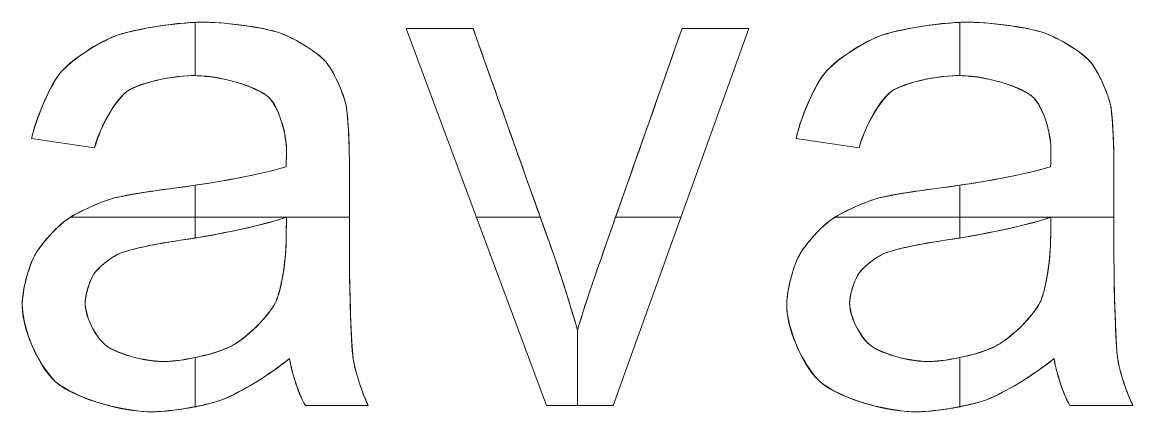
# Model space of a CAD drawing. Header units: millimetres. Extents: x -142 to 80, y -99 to 99.
# Drawn here: x -129.33 to -121.84, y 87.32 to 89.95 of the extents above; entities that cross this region are included whole.
import ezdxf

# ---------------------------------------------------------------- set-up
doc = ezdxf.new("R2010")
doc.units = ezdxf.units.MM
doc.header["$MEASUREMENT"] = 0
doc.layers.add('Default', color=7, linetype='Continuous')

msp = doc.modelspace()

# ---------------------------------------------------------------- linework, layer by layer
at = {"layer": 'Default', "color": 1, "lineweight": 9}
for points, knots in [([(-129.2631, 89.1656), (-129.2247, 89.3463), (-129.1172, 89.5479), (-129.0731, 89.6035), (-129.0731, 89.6035), (-128.9848, 89.7148), (-128.7738, 89.8304), (-128.6903, 89.8603), (-128.6903, 89.8603), (-128.5234, 89.9203), (-128.2202, 89.9503), (-128.1103, 89.9503), (-128.1103, 89.9503), (-127.892, 89.9503), (-127.6466, 89.8991), (-127.5784, 89.8734), (-127.5784, 89.8734), (-127.4421, 89.8222), (-127.3098, 89.7189), (-127.2777, 89.6801), (-127.2777, 89.6801), (-127.2135, 89.6024), (-127.1556, 89.445), (-127.1427, 89.3857)], [0, 0, 0, 0, 0.142857, 0.142857, 0.142857, 0.142857, 0.285714, 0.285714, 0.285714, 0.285714, 0.428571, 0.428571, 0.428571, 0.428571, 0.571429, 0.571429, 0.571429, 0.571429, 0.714286, 0.714286, 0.714286, 0.714286, 1, 1, 1, 1]), ([(-129.2631, 89.1656), (-129.2247, 89.3463), (-129.1172, 89.5479), (-129.0731, 89.6035), (-129.0731, 89.6035), (-128.9848, 89.7148), (-128.7738, 89.8304), (-128.6903, 89.8603), (-128.6903, 89.8603), (-128.5234, 89.9203), (-128.2202, 89.9503), (-128.1103, 89.9503), (-128.1103, 89.9503), (-127.892, 89.9503), (-127.6466, 89.8991), (-127.5784, 89.8734), (-127.5784, 89.8734), (-127.4421, 89.8222), (-127.3098, 89.7189), (-127.2777, 89.6801), (-127.2777, 89.6801), (-127.2135, 89.6024), (-127.1556, 89.445), (-127.1427, 89.3857)], [0, 0, 0, 0, 0.142857, 0.142857, 0.142857, 0.142857, 0.285714, 0.285714, 0.285714, 0.285714, 0.428571, 0.428571, 0.428571, 0.428571, 0.571429, 0.571429, 0.571429, 0.571429, 0.714286, 0.714286, 0.714286, 0.714286, 1, 1, 1, 1]), ([(-127.1427, 89.3857), (-127.1685, 89.5043), (-127.2456, 89.6413), (-127.2777, 89.6801), (-127.2777, 89.6801), (-127.3419, 89.7577), (-127.5103, 89.8478), (-127.5784, 89.8734), (-127.5784, 89.8734), (-127.7147, 89.9247), (-128.0011, 89.9503), (-128.1103, 89.9503), (-128.1103, 89.9503), (-128.3301, 89.9503), (-128.6069, 89.8903), (-128.6903, 89.8603), (-128.6903, 89.8603), (-128.8572, 89.8004), (-129.029, 89.6591), (-129.0731, 89.6035), (-129.0731, 89.6035), (-129.1613, 89.4923), (-129.2439, 89.256), (-129.2631, 89.1656)], [0, 0, 0, 0, 0.142857, 0.142857, 0.142857, 0.142857, 0.285714, 0.285714, 0.285714, 0.285714, 0.428571, 0.428571, 0.428571, 0.428571, 0.571429, 0.571429, 0.571429, 0.571429, 0.714286, 0.714286, 0.714286, 0.714286, 1, 1, 1, 1]), ([(-124.1096, 89.1656), (-124.0711, 89.3463), (-123.9637, 89.5479), (-123.9195, 89.6035), (-123.9195, 89.6035), (-123.8313, 89.7148), (-123.6202, 89.8304), (-123.5368, 89.8603), (-123.5368, 89.8603), (-123.3699, 89.9203), (-123.0666, 89.9503), (-122.9567, 89.9503), (-122.9567, 89.9503), (-122.7385, 89.9503), (-122.493, 89.8991), (-122.4249, 89.8734), (-122.4249, 89.8734), (-122.2886, 89.8222), (-122.1562, 89.7189), (-122.1241, 89.6801), (-122.1241, 89.6801), (-122.06, 89.6024), (-122.002, 89.445), (-121.9891, 89.3857)], [0, 0, 0, 0, 0.142857, 0.142857, 0.142857, 0.142857, 0.285714, 0.285714, 0.285714, 0.285714, 0.428571, 0.428571, 0.428571, 0.428571, 0.571429, 0.571429, 0.571429, 0.571429, 0.714286, 0.714286, 0.714286, 0.714286, 1, 1, 1, 1]), ([(-124.1096, 89.1656), (-124.0711, 89.3463), (-123.9637, 89.5479), (-123.9195, 89.6035), (-123.9195, 89.6035), (-123.8313, 89.7148), (-123.6202, 89.8304), (-123.5368, 89.8603), (-123.5368, 89.8603), (-123.3699, 89.9203), (-123.0666, 89.9503), (-122.9567, 89.9503), (-122.9567, 89.9503), (-122.7385, 89.9503), (-122.493, 89.8991), (-122.4249, 89.8734), (-122.4249, 89.8734), (-122.2886, 89.8222), (-122.1562, 89.7189), (-122.1241, 89.6801), (-122.1241, 89.6801), (-122.06, 89.6024), (-122.002, 89.445), (-121.9891, 89.3857)], [0, 0, 0, 0, 0.142857, 0.142857, 0.142857, 0.142857, 0.285714, 0.285714, 0.285714, 0.285714, 0.428571, 0.428571, 0.428571, 0.428571, 0.571429, 0.571429, 0.571429, 0.571429, 0.714286, 0.714286, 0.714286, 0.714286, 1, 1, 1, 1]), ([(-121.9891, 89.3857), (-122.015, 89.5043), (-122.0921, 89.6413), (-122.1241, 89.6801), (-122.1241, 89.6801), (-122.1883, 89.7577), (-122.3567, 89.8478), (-122.4249, 89.8734), (-122.4249, 89.8734), (-122.5612, 89.9247), (-122.8476, 89.9503), (-122.9567, 89.9503), (-122.9567, 89.9503), (-123.1765, 89.9503), (-123.4533, 89.8903), (-123.5368, 89.8603), (-123.5368, 89.8603), (-123.7037, 89.8004), (-123.8754, 89.6591), (-123.9195, 89.6035), (-123.9195, 89.6035), (-124.0078, 89.4923), (-124.0904, 89.256), (-124.1096, 89.1656)], [0, 0, 0, 0, 0.142857, 0.142857, 0.142857, 0.142857, 0.285714, 0.285714, 0.285714, 0.285714, 0.428571, 0.428571, 0.428571, 0.428571, 0.571429, 0.571429, 0.571429, 0.571429, 0.714286, 0.714286, 0.714286, 0.714286, 1, 1, 1, 1]), ([(-126.2877, 89.9079), (-126.1069, 89.3999), (-125.8357, 88.6379), (-125.7452, 88.3839), (-125.7452, 88.3839), (-125.6865, 88.2193), (-125.6081, 87.9596), (-125.5835, 87.8709)], [0, 0, 0, 0, 0.333333, 0.333333, 0.333333, 0.333333, 1, 1, 1, 1]), ([(-126.2877, 89.9079), (-126.1069, 89.3999), (-125.8357, 88.6379), (-125.7452, 88.3839), (-125.7452, 88.3839), (-125.6865, 88.2193), (-125.6081, 87.9596), (-125.5835, 87.8709)], [0, 0, 0, 0, 0.333333, 0.333333, 0.333333, 0.333333, 1, 1, 1, 1]), ([(-125.5835, 87.8709), (-125.6326, 88.0483), (-125.7159, 88.3016), (-125.7452, 88.3839), (-125.7452, 88.3839), (-125.9261, 88.8919), (-126.1973, 89.6539), (-126.2877, 89.9079)], [0, 0, 0, 0, 0.333333, 0.333333, 0.333333, 0.333333, 1, 1, 1, 1]), ([(-125.5835, 87.8709), (-125.5455, 88.005), (-125.4587, 88.2607), (-125.4248, 88.3551), (-125.4248, 88.3551), (-125.2428, 88.8727), (-124.9697, 89.6491), (-124.8787, 89.9079)], [0, 0, 0, 0, 0.333333, 0.333333, 0.333333, 0.333333, 1, 1, 1, 1]), ([(-125.5835, 87.8709), (-125.5455, 88.005), (-125.4587, 88.2607), (-125.4248, 88.3551), (-125.4248, 88.3551), (-125.2428, 88.8727), (-124.9697, 89.6491), (-124.8787, 89.9079)], [0, 0, 0, 0, 0.333333, 0.333333, 0.333333, 0.333333, 1, 1, 1, 1]), ([(-124.8787, 89.9079), (-125.0607, 89.3903), (-125.3338, 88.6139), (-125.4248, 88.3551), (-125.4248, 88.3551), (-125.4926, 88.1664), (-125.5645, 87.938), (-125.5835, 87.8709)], [0, 0, 0, 0, 0.333333, 0.333333, 0.333333, 0.333333, 1, 1, 1, 1]), ([(-127.5476, 88.9747), (-127.546, 89.0324), (-127.5453, 89.0769), (-127.5453, 89.0848), (-127.5453, 89.0848), (-127.5453, 89.2562), (-127.6279, 89.4122), (-127.6692, 89.4473), (-127.6692, 89.4473), (-127.7808, 89.5423), (-128.0566, 89.5898), (-128.1666, 89.5898), (-128.1666, 89.5898), (-128.3721, 89.5898), (-128.5728, 89.5181), (-128.6217, 89.4822), (-128.6217, 89.4822), (-128.7197, 89.4106), (-128.8155, 89.1929), (-128.839, 89.102)], [0, 0, 0, 0, 0.166667, 0.166667, 0.166667, 0.166667, 0.333333, 0.333333, 0.333333, 0.333333, 0.5, 0.5, 0.5, 0.5, 0.666667, 0.666667, 0.666667, 0.666667, 1, 1, 1, 1]), ([(-127.5476, 88.9747), (-127.546, 89.0324), (-127.5453, 89.0769), (-127.5453, 89.0848), (-127.5453, 89.0848), (-127.5453, 89.2562), (-127.6279, 89.4122), (-127.6692, 89.4473), (-127.6692, 89.4473), (-127.7808, 89.5423), (-128.0566, 89.5898), (-128.1666, 89.5898), (-128.1666, 89.5898), (-128.3721, 89.5898), (-128.5728, 89.5181), (-128.6217, 89.4822), (-128.6217, 89.4822), (-128.7197, 89.4106), (-128.8155, 89.1929), (-128.839, 89.102)], [0, 0, 0, 0, 0.166667, 0.166667, 0.166667, 0.166667, 0.333333, 0.333333, 0.333333, 0.333333, 0.5, 0.5, 0.5, 0.5, 0.666667, 0.666667, 0.666667, 0.666667, 1, 1, 1, 1]), ([(-128.839, 89.102), (-128.7921, 89.2838), (-128.6707, 89.4464), (-128.6217, 89.4822), (-128.6217, 89.4822), (-128.5238, 89.5539), (-128.2693, 89.5898), (-128.1666, 89.5898), (-128.1666, 89.5898), (-127.9466, 89.5898), (-127.725, 89.4948), (-127.6692, 89.4473), (-127.6692, 89.4473), (-127.5866, 89.377), (-127.5453, 89.1705), (-127.5453, 89.0848), (-127.5453, 89.0848), (-127.5453, 89.0691), (-127.5468, 89.0036), (-127.5476, 88.9747)], [0, 0, 0, 0, 0.166667, 0.166667, 0.166667, 0.166667, 0.333333, 0.333333, 0.333333, 0.333333, 0.5, 0.5, 0.5, 0.5, 0.666667, 0.666667, 0.666667, 0.666667, 1, 1, 1, 1]), ([(-122.3941, 88.9747), (-122.3925, 89.0324), (-122.3917, 89.0769), (-122.3917, 89.0848), (-122.3917, 89.0848), (-122.3917, 89.2562), (-122.4744, 89.4122), (-122.5157, 89.4473), (-122.5157, 89.4473), (-122.6272, 89.5423), (-122.903, 89.5898), (-123.0131, 89.5898), (-123.0131, 89.5898), (-123.2185, 89.5898), (-123.4192, 89.5181), (-123.4682, 89.4822), (-123.4682, 89.4822), (-123.5662, 89.4106), (-123.662, 89.1929), (-123.6854, 89.102)], [0, 0, 0, 0, 0.166667, 0.166667, 0.166667, 0.166667, 0.333333, 0.333333, 0.333333, 0.333333, 0.5, 0.5, 0.5, 0.5, 0.666667, 0.666667, 0.666667, 0.666667, 1, 1, 1, 1]), ([(-122.3941, 88.9747), (-122.3925, 89.0324), (-122.3917, 89.0769), (-122.3917, 89.0848), (-122.3917, 89.0848), (-122.3917, 89.2562), (-122.4744, 89.4122), (-122.5157, 89.4473), (-122.5157, 89.4473), (-122.6272, 89.5423), (-122.903, 89.5898), (-123.0131, 89.5898), (-123.0131, 89.5898), (-123.2185, 89.5898), (-123.4192, 89.5181), (-123.4682, 89.4822), (-123.4682, 89.4822), (-123.5662, 89.4106), (-123.662, 89.1929), (-123.6854, 89.102)], [0, 0, 0, 0, 0.166667, 0.166667, 0.166667, 0.166667, 0.333333, 0.333333, 0.333333, 0.333333, 0.5, 0.5, 0.5, 0.5, 0.666667, 0.666667, 0.666667, 0.666667, 1, 1, 1, 1]), ([(-123.6854, 89.102), (-123.6386, 89.2838), (-123.5172, 89.4464), (-123.4682, 89.4822), (-123.4682, 89.4822), (-123.3702, 89.5539), (-123.1158, 89.5898), (-123.0131, 89.5898), (-123.0131, 89.5898), (-122.793, 89.5898), (-122.5714, 89.4948), (-122.5157, 89.4473), (-122.5157, 89.4473), (-122.433, 89.377), (-122.3917, 89.1705), (-122.3917, 89.0848), (-122.3917, 89.0848), (-122.3917, 89.0691), (-122.3933, 89.0036), (-122.3941, 88.9747)], [0, 0, 0, 0, 0.166667, 0.166667, 0.166667, 0.166667, 0.333333, 0.333333, 0.333333, 0.333333, 0.5, 0.5, 0.5, 0.5, 0.666667, 0.666667, 0.666667, 0.666667, 1, 1, 1, 1]), ([(-127.1427, 89.3857), (-127.1283, 89.3121), (-127.1211, 89.0873), (-127.1211, 88.9933), (-127.1211, 88.9933), (-127.1211, 88.8053), (-127.1211, 88.5233), (-127.1211, 88.4293), (-127.1211, 88.4293), (-127.1211, 88.0361), (-127.104, 87.7305), (-127.0954, 87.6761), (-127.0954, 87.6761), (-127.0783, 87.5672), (-127.0192, 87.4129), (-126.9939, 87.3629)], [0, 0, 0, 0, 0.2, 0.2, 0.2, 0.2, 0.4, 0.4, 0.4, 0.4, 0.6, 0.6, 0.6, 0.6, 1, 1, 1, 1]), ([(-127.1427, 89.3857), (-127.1283, 89.3121), (-127.1211, 89.0873), (-127.1211, 88.9933), (-127.1211, 88.9933), (-127.1211, 88.8053), (-127.1211, 88.5233), (-127.1211, 88.4293), (-127.1211, 88.4293), (-127.1211, 88.0361), (-127.104, 87.7305), (-127.0954, 87.6761), (-127.0954, 87.6761), (-127.0783, 87.5672), (-127.0192, 87.4129), (-126.9939, 87.3629)], [0, 0, 0, 0, 0.2, 0.2, 0.2, 0.2, 0.4, 0.4, 0.4, 0.4, 0.6, 0.6, 0.6, 0.6, 1, 1, 1, 1]), ([(-126.9939, 87.3629), (-127.0445, 87.4628), (-127.0869, 87.6216), (-127.0954, 87.6761), (-127.0954, 87.6761), (-127.1126, 87.785), (-127.1211, 88.2327), (-127.1211, 88.4293), (-127.1211, 88.4293), (-127.1211, 88.6173), (-127.1211, 88.8993), (-127.1211, 88.9933), (-127.1211, 88.9933), (-127.1211, 89.1813), (-127.1355, 89.3489), (-127.1427, 89.3857)], [0, 0, 0, 0, 0.2, 0.2, 0.2, 0.2, 0.4, 0.4, 0.4, 0.4, 0.6, 0.6, 0.6, 0.6, 1, 1, 1, 1]), ([(-121.9891, 89.3857), (-121.9748, 89.3121), (-121.9676, 89.0873), (-121.9676, 88.9933), (-121.9676, 88.9933), (-121.9676, 88.8053), (-121.9676, 88.5233), (-121.9676, 88.4293), (-121.9676, 88.4293), (-121.9676, 88.0361), (-121.9504, 87.7305), (-121.9419, 87.6761), (-121.9419, 87.6761), (-121.9248, 87.5672), (-121.8656, 87.4129), (-121.8403, 87.3629)], [0, 0, 0, 0, 0.2, 0.2, 0.2, 0.2, 0.4, 0.4, 0.4, 0.4, 0.6, 0.6, 0.6, 0.6, 1, 1, 1, 1]), ([(-121.9891, 89.3857), (-121.9748, 89.3121), (-121.9676, 89.0873), (-121.9676, 88.9933), (-121.9676, 88.9933), (-121.9676, 88.8053), (-121.9676, 88.5233), (-121.9676, 88.4293), (-121.9676, 88.4293), (-121.9676, 88.0361), (-121.9504, 87.7305), (-121.9419, 87.6761), (-121.9419, 87.6761), (-121.9248, 87.5672), (-121.8656, 87.4129), (-121.8403, 87.3629)], [0, 0, 0, 0, 0.2, 0.2, 0.2, 0.2, 0.4, 0.4, 0.4, 0.4, 0.6, 0.6, 0.6, 0.6, 1, 1, 1, 1]), ([(-121.8403, 87.3629), (-121.8909, 87.4628), (-121.9333, 87.6216), (-121.9419, 87.6761), (-121.9419, 87.6761), (-121.959, 87.785), (-121.9676, 88.2327), (-121.9676, 88.4293), (-121.9676, 88.4293), (-121.9676, 88.6173), (-121.9676, 88.8993), (-121.9676, 88.9933), (-121.9676, 88.9933), (-121.9676, 89.1813), (-121.9819, 89.3489), (-121.9891, 89.3857)], [0, 0, 0, 0, 0.2, 0.2, 0.2, 0.2, 0.4, 0.4, 0.4, 0.4, 0.6, 0.6, 0.6, 0.6, 1, 1, 1, 1]), ([(-127.5241, 87.6811), (-127.6803, 87.5492), (-127.9063, 87.429), (-127.9802, 87.4019), (-127.9802, 87.4019), (-128.1281, 87.3476), (-128.3715, 87.3205), (-128.4562, 87.3205), (-128.4562, 87.3205), (-128.7359, 87.3205), (-129.0261, 87.4556), (-129.1012, 87.5232), (-129.1012, 87.5232), (-129.2516, 87.6582), (-129.3267, 87.9359), (-129.3267, 88.0409), (-129.3267, 88.0409), (-129.3267, 88.1642), (-129.2698, 88.3278), (-129.2413, 88.3788), (-129.2413, 88.3788), (-129.1843, 88.4807), (-129.0635, 88.5932), (-129.0174, 88.624), (-129.0174, 88.624), (-128.9252, 88.6855), (-128.7635, 88.7479), (-128.7058, 88.7637), (-128.7058, 88.7637), (-128.6207, 88.786), (-128.4063, 88.8177), (-128.3204, 88.8279), (-128.3204, 88.8279), (-127.9704, 88.869), (-127.6302, 88.9464), (-127.5476, 88.9747)], [0, 0, 0, 0, 0.1, 0.1, 0.1, 0.1, 0.2, 0.2, 0.2, 0.2, 0.3, 0.3, 0.3, 0.3, 0.4, 0.4, 0.4, 0.4, 0.5, 0.5, 0.5, 0.5, 0.6, 0.6, 0.6, 0.6, 0.7, 0.7, 0.7, 0.7, 0.8, 0.8, 0.8, 0.8, 1, 1, 1, 1]), ([(-127.5241, 87.6811), (-127.6803, 87.5492), (-127.9063, 87.429), (-127.9802, 87.4019), (-127.9802, 87.4019), (-128.1281, 87.3476), (-128.3715, 87.3205), (-128.4562, 87.3205), (-128.4562, 87.3205), (-128.7359, 87.3205), (-129.0261, 87.4556), (-129.1012, 87.5232), (-129.1012, 87.5232), (-129.2516, 87.6582), (-129.3267, 87.9359), (-129.3267, 88.0409), (-129.3267, 88.0409), (-129.3267, 88.1642), (-129.2698, 88.3278), (-129.2413, 88.3788), (-129.2413, 88.3788), (-129.1843, 88.4807), (-129.0635, 88.5932), (-129.0174, 88.624), (-129.0174, 88.624), (-128.9252, 88.6855), (-128.7635, 88.7479), (-128.7058, 88.7637), (-128.7058, 88.7637), (-128.6207, 88.786), (-128.4063, 88.8177), (-128.3204, 88.8279), (-128.3204, 88.8279), (-127.9704, 88.869), (-127.6302, 88.9464), (-127.5476, 88.9747)], [0, 0, 0, 0, 0.1, 0.1, 0.1, 0.1, 0.2, 0.2, 0.2, 0.2, 0.3, 0.3, 0.3, 0.3, 0.4, 0.4, 0.4, 0.4, 0.5, 0.5, 0.5, 0.5, 0.6, 0.6, 0.6, 0.6, 0.7, 0.7, 0.7, 0.7, 0.8, 0.8, 0.8, 0.8, 1, 1, 1, 1]), ([(-127.5476, 88.9747), (-127.7128, 88.918), (-128.1454, 88.8485), (-128.3204, 88.8279), (-128.3204, 88.8279), (-128.4922, 88.8074), (-128.6632, 88.7748), (-128.7058, 88.7637), (-128.7058, 88.7637), (-128.8213, 88.7321), (-128.9713, 88.6547), (-129.0174, 88.624), (-129.0174, 88.624), (-129.1096, 88.5625), (-129.2128, 88.4297), (-129.2413, 88.3788), (-129.2413, 88.3788), (-129.2983, 88.2768), (-129.3267, 88.1026), (-129.3267, 88.0409), (-129.3267, 88.0409), (-129.3267, 87.8308), (-129.1764, 87.5907), (-129.1012, 87.5232), (-129.1012, 87.5232), (-128.9509, 87.3881), (-128.5961, 87.3205), (-128.4562, 87.3205), (-128.4562, 87.3205), (-128.2868, 87.3205), (-128.0542, 87.3748), (-127.9802, 87.4019), (-127.9802, 87.4019), (-127.8323, 87.4561), (-127.6022, 87.6151), (-127.5241, 87.6811)], [0, 0, 0, 0, 0.1, 0.1, 0.1, 0.1, 0.2, 0.2, 0.2, 0.2, 0.3, 0.3, 0.3, 0.3, 0.4, 0.4, 0.4, 0.4, 0.5, 0.5, 0.5, 0.5, 0.6, 0.6, 0.6, 0.6, 0.7, 0.7, 0.7, 0.7, 0.8, 0.8, 0.8, 0.8, 1, 1, 1, 1]), ([(-122.3705, 87.6811), (-122.5267, 87.5492), (-122.7527, 87.429), (-122.8267, 87.4019), (-122.8267, 87.4019), (-122.9746, 87.3476), (-123.218, 87.3205), (-123.3027, 87.3205), (-123.3027, 87.3205), (-123.5824, 87.3205), (-123.8725, 87.4556), (-123.9477, 87.5232), (-123.9477, 87.5232), (-124.098, 87.6582), (-124.1732, 87.9359), (-124.1732, 88.0409), (-124.1732, 88.0409), (-124.1732, 88.1642), (-124.1162, 88.3278), (-124.0877, 88.3788), (-124.0877, 88.3788), (-124.0307, 88.4807), (-123.91, 88.5932), (-123.8639, 88.624), (-123.8639, 88.624), (-123.7716, 88.6855), (-123.61, 88.7479), (-123.5522, 88.7637), (-123.5522, 88.7637), (-123.4672, 88.786), (-123.2528, 88.8177), (-123.1668, 88.8279), (-123.1668, 88.8279), (-122.8169, 88.869), (-122.4767, 88.9464), (-122.3941, 88.9747)], [0, 0, 0, 0, 0.1, 0.1, 0.1, 0.1, 0.2, 0.2, 0.2, 0.2, 0.3, 0.3, 0.3, 0.3, 0.4, 0.4, 0.4, 0.4, 0.5, 0.5, 0.5, 0.5, 0.6, 0.6, 0.6, 0.6, 0.7, 0.7, 0.7, 0.7, 0.8, 0.8, 0.8, 0.8, 1, 1, 1, 1]), ([(-122.3705, 87.6811), (-122.5267, 87.5492), (-122.7527, 87.429), (-122.8267, 87.4019), (-122.8267, 87.4019), (-122.9746, 87.3476), (-123.218, 87.3205), (-123.3027, 87.3205), (-123.3027, 87.3205), (-123.5824, 87.3205), (-123.8725, 87.4556), (-123.9477, 87.5232), (-123.9477, 87.5232), (-124.098, 87.6582), (-124.1732, 87.9359), (-124.1732, 88.0409), (-124.1732, 88.0409), (-124.1732, 88.1642), (-124.1162, 88.3278), (-124.0877, 88.3788), (-124.0877, 88.3788), (-124.0307, 88.4807), (-123.91, 88.5932), (-123.8639, 88.624), (-123.8639, 88.624), (-123.7716, 88.6855), (-123.61, 88.7479), (-123.5522, 88.7637), (-123.5522, 88.7637), (-123.4672, 88.786), (-123.2528, 88.8177), (-123.1668, 88.8279), (-123.1668, 88.8279), (-122.8169, 88.869), (-122.4767, 88.9464), (-122.3941, 88.9747)], [0, 0, 0, 0, 0.1, 0.1, 0.1, 0.1, 0.2, 0.2, 0.2, 0.2, 0.3, 0.3, 0.3, 0.3, 0.4, 0.4, 0.4, 0.4, 0.5, 0.5, 0.5, 0.5, 0.6, 0.6, 0.6, 0.6, 0.7, 0.7, 0.7, 0.7, 0.8, 0.8, 0.8, 0.8, 1, 1, 1, 1]), ([(-122.3941, 88.9747), (-122.5593, 88.918), (-122.9919, 88.8485), (-123.1668, 88.8279), (-123.1668, 88.8279), (-123.3387, 88.8074), (-123.5097, 88.7748), (-123.5522, 88.7637), (-123.5522, 88.7637), (-123.6677, 88.7321), (-123.8177, 88.6547), (-123.8639, 88.624), (-123.8639, 88.624), (-123.9561, 88.5625), (-124.0592, 88.4297), (-124.0877, 88.3788), (-124.0877, 88.3788), (-124.1447, 88.2768), (-124.1732, 88.1026), (-124.1732, 88.0409), (-124.1732, 88.0409), (-124.1732, 87.8308), (-124.0229, 87.5907), (-123.9477, 87.5232), (-123.9477, 87.5232), (-123.7974, 87.3881), (-123.4425, 87.3205), (-123.3027, 87.3205), (-123.3027, 87.3205), (-123.1332, 87.3205), (-122.9006, 87.3748), (-122.8267, 87.4019), (-122.8267, 87.4019), (-122.6788, 87.4561), (-122.4486, 87.6151), (-122.3705, 87.6811)], [0, 0, 0, 0, 0.1, 0.1, 0.1, 0.1, 0.2, 0.2, 0.2, 0.2, 0.3, 0.3, 0.3, 0.3, 0.4, 0.4, 0.4, 0.4, 0.5, 0.5, 0.5, 0.5, 0.6, 0.6, 0.6, 0.6, 0.7, 0.7, 0.7, 0.7, 0.8, 0.8, 0.8, 0.8, 1, 1, 1, 1]), ([(-127.5453, 88.6354), (-127.546, 88.5837), (-127.5472, 88.5062), (-127.5476, 88.4803), (-127.5476, 88.4803), (-127.5476, 88.2941), (-127.5955, 88.1055), (-127.6195, 88.0578), (-127.6195, 88.0578), (-127.6822, 87.9341), (-127.8474, 87.8015), (-127.9143, 87.7661), (-127.9143, 87.7661), (-128.048, 87.6953), (-128.2866, 87.6598), (-128.3724, 87.6598), (-128.3724, 87.6598), (-128.5458, 87.6598), (-128.7225, 87.7349), (-128.7676, 87.7724), (-128.7676, 87.7724), (-128.8576, 87.8474), (-128.9026, 87.9975), (-128.9026, 88.0539), (-128.9026, 88.0539), (-128.9026, 88.1274), (-128.8613, 88.2243), (-128.8406, 88.2543), (-128.8406, 88.2543), (-128.7993, 88.3144), (-128.7025, 88.3758), (-128.6645, 88.3915), (-128.6645, 88.3915), (-128.5884, 88.4229), (-128.3668, 88.4635), (-128.275, 88.476), (-128.275, 88.476), (-127.9507, 88.5198), (-127.6264, 88.6042), (-127.5453, 88.6354)], [0, 0, 0, 0, 0.090909, 0.090909, 0.090909, 0.090909, 0.181818, 0.181818, 0.181818, 0.181818, 0.272727, 0.272727, 0.272727, 0.272727, 0.363636, 0.363636, 0.363636, 0.363636, 0.454545, 0.454545, 0.454545, 0.454545, 0.545455, 0.545455, 0.545455, 0.545455, 0.636364, 0.636364, 0.636364, 0.636364, 0.727273, 0.727273, 0.727273, 0.727273, 0.818182, 0.818182, 0.818182, 0.818182, 1, 1, 1, 1]), ([(-127.5453, 88.6354), (-127.7074, 88.5729), (-128.1128, 88.4979), (-128.275, 88.476), (-128.275, 88.476), (-128.4585, 88.4511), (-128.6264, 88.4072), (-128.6645, 88.3915), (-128.6645, 88.3915), (-128.7406, 88.3602), (-128.82, 88.2844), (-128.8406, 88.2543), (-128.8406, 88.2543), (-128.8819, 88.1942), (-128.9026, 88.0906), (-128.9026, 88.0539), (-128.9026, 88.0539), (-128.9026, 87.9412), (-128.8126, 87.8099), (-128.7676, 87.7724), (-128.7676, 87.7724), (-128.6775, 87.6974), (-128.4591, 87.6598), (-128.3724, 87.6598), (-128.3724, 87.6598), (-128.2007, 87.6598), (-127.9811, 87.7307), (-127.9143, 87.7661), (-127.9143, 87.7661), (-127.7805, 87.8369), (-127.6509, 87.996), (-127.6195, 88.0578), (-127.6195, 88.0578), (-127.5716, 88.1533), (-127.5476, 88.3872), (-127.5476, 88.4803), (-127.5476, 88.4803), (-127.5468, 88.532), (-127.5457, 88.6096), (-127.5453, 88.6354)], [0, 0, 0, 0, 0.090909, 0.090909, 0.090909, 0.090909, 0.181818, 0.181818, 0.181818, 0.181818, 0.272727, 0.272727, 0.272727, 0.272727, 0.363636, 0.363636, 0.363636, 0.363636, 0.454545, 0.454545, 0.454545, 0.454545, 0.545455, 0.545455, 0.545455, 0.545455, 0.636364, 0.636364, 0.636364, 0.636364, 0.727273, 0.727273, 0.727273, 0.727273, 0.818182, 0.818182, 0.818182, 0.818182, 1, 1, 1, 1]), ([(-127.5453, 88.6354), (-127.546, 88.5837), (-127.5472, 88.5062), (-127.5476, 88.4803), (-127.5476, 88.4803), (-127.5476, 88.2941), (-127.5955, 88.1055), (-127.6195, 88.0578), (-127.6195, 88.0578), (-127.6822, 87.9341), (-127.8474, 87.8015), (-127.9143, 87.7661), (-127.9143, 87.7661), (-128.048, 87.6953), (-128.2866, 87.6598), (-128.3724, 87.6598), (-128.3724, 87.6598), (-128.5458, 87.6598), (-128.7225, 87.7349), (-128.7676, 87.7724), (-128.7676, 87.7724), (-128.8576, 87.8474), (-128.9026, 87.9975), (-128.9026, 88.0539), (-128.9026, 88.0539), (-128.9026, 88.1274), (-128.8613, 88.2243), (-128.8406, 88.2543), (-128.8406, 88.2543), (-128.7993, 88.3144), (-128.7025, 88.3758), (-128.6645, 88.3915), (-128.6645, 88.3915), (-128.5884, 88.4229), (-128.3668, 88.4635), (-128.275, 88.476), (-128.275, 88.476), (-127.9507, 88.5198), (-127.6264, 88.6042), (-127.5453, 88.6354)], [0, 0, 0, 0, 0.090909, 0.090909, 0.090909, 0.090909, 0.181818, 0.181818, 0.181818, 0.181818, 0.272727, 0.272727, 0.272727, 0.272727, 0.363636, 0.363636, 0.363636, 0.363636, 0.454545, 0.454545, 0.454545, 0.454545, 0.545455, 0.545455, 0.545455, 0.545455, 0.636364, 0.636364, 0.636364, 0.636364, 0.727273, 0.727273, 0.727273, 0.727273, 0.818182, 0.818182, 0.818182, 0.818182, 1, 1, 1, 1]), ([(-122.3917, 88.6354), (-122.3925, 88.5837), (-122.3937, 88.5062), (-122.3941, 88.4803), (-122.3941, 88.4803), (-122.3941, 88.2941), (-122.442, 88.1055), (-122.466, 88.0578), (-122.466, 88.0578), (-122.5287, 87.9341), (-122.6938, 87.8015), (-122.7607, 87.7661), (-122.7607, 87.7661), (-122.8945, 87.6953), (-123.133, 87.6598), (-123.2188, 87.6598), (-123.2188, 87.6598), (-123.3923, 87.6598), (-123.569, 87.7349), (-123.614, 87.7724), (-123.614, 87.7724), (-123.704, 87.8474), (-123.749, 87.9975), (-123.749, 88.0539), (-123.749, 88.0539), (-123.749, 88.1274), (-123.7077, 88.2243), (-123.6871, 88.2543), (-123.6871, 88.2543), (-123.6458, 88.3144), (-123.549, 88.3758), (-123.5109, 88.3915), (-123.5109, 88.3915), (-123.4348, 88.4229), (-123.2132, 88.4635), (-123.1214, 88.476), (-123.1214, 88.476), (-122.7971, 88.5198), (-122.4728, 88.6042), (-122.3917, 88.6354)], [0, 0, 0, 0, 0.090909, 0.090909, 0.090909, 0.090909, 0.181818, 0.181818, 0.181818, 0.181818, 0.272727, 0.272727, 0.272727, 0.272727, 0.363636, 0.363636, 0.363636, 0.363636, 0.454545, 0.454545, 0.454545, 0.454545, 0.545455, 0.545455, 0.545455, 0.545455, 0.636364, 0.636364, 0.636364, 0.636364, 0.727273, 0.727273, 0.727273, 0.727273, 0.818182, 0.818182, 0.818182, 0.818182, 1, 1, 1, 1]), ([(-122.3917, 88.6354), (-122.5539, 88.5729), (-122.9593, 88.4979), (-123.1214, 88.476), (-123.1214, 88.476), (-123.305, 88.4511), (-123.4729, 88.4072), (-123.5109, 88.3915), (-123.5109, 88.3915), (-123.5871, 88.3602), (-123.6664, 88.2844), (-123.6871, 88.2543), (-123.6871, 88.2543), (-123.7284, 88.1942), (-123.749, 88.0906), (-123.749, 88.0539), (-123.749, 88.0539), (-123.749, 87.9412), (-123.659, 87.8099), (-123.614, 87.7724), (-123.614, 87.7724), (-123.524, 87.6974), (-123.3056, 87.6598), (-123.2188, 87.6598), (-123.2188, 87.6598), (-123.0472, 87.6598), (-122.8276, 87.7307), (-122.7607, 87.7661), (-122.7607, 87.7661), (-122.627, 87.8369), (-122.4973, 87.996), (-122.466, 88.0578), (-122.466, 88.0578), (-122.418, 88.1533), (-122.3941, 88.3872), (-122.3941, 88.4803), (-122.3941, 88.4803), (-122.3933, 88.532), (-122.3921, 88.6096), (-122.3917, 88.6354)], [0, 0, 0, 0, 0.090909, 0.090909, 0.090909, 0.090909, 0.181818, 0.181818, 0.181818, 0.181818, 0.272727, 0.272727, 0.272727, 0.272727, 0.363636, 0.363636, 0.363636, 0.363636, 0.454545, 0.454545, 0.454545, 0.454545, 0.545455, 0.545455, 0.545455, 0.545455, 0.636364, 0.636364, 0.636364, 0.636364, 0.727273, 0.727273, 0.727273, 0.727273, 0.818182, 0.818182, 0.818182, 0.818182, 1, 1, 1, 1]), ([(-122.3917, 88.6354), (-122.3925, 88.5837), (-122.3937, 88.5062), (-122.3941, 88.4803), (-122.3941, 88.4803), (-122.3941, 88.2941), (-122.442, 88.1055), (-122.466, 88.0578), (-122.466, 88.0578), (-122.5287, 87.9341), (-122.6938, 87.8015), (-122.7607, 87.7661), (-122.7607, 87.7661), (-122.8945, 87.6953), (-123.133, 87.6598), (-123.2188, 87.6598), (-123.2188, 87.6598), (-123.3923, 87.6598), (-123.569, 87.7349), (-123.614, 87.7724), (-123.614, 87.7724), (-123.704, 87.8474), (-123.749, 87.9975), (-123.749, 88.0539), (-123.749, 88.0539), (-123.749, 88.1274), (-123.7077, 88.2243), (-123.6871, 88.2543), (-123.6871, 88.2543), (-123.6458, 88.3144), (-123.549, 88.3758), (-123.5109, 88.3915), (-123.5109, 88.3915), (-123.4348, 88.4229), (-123.2132, 88.4635), (-123.1214, 88.476), (-123.1214, 88.476), (-122.7971, 88.5198), (-122.4728, 88.6042), (-122.3917, 88.6354)], [0, 0, 0, 0, 0.090909, 0.090909, 0.090909, 0.090909, 0.181818, 0.181818, 0.181818, 0.181818, 0.272727, 0.272727, 0.272727, 0.272727, 0.363636, 0.363636, 0.363636, 0.363636, 0.454545, 0.454545, 0.454545, 0.454545, 0.545455, 0.545455, 0.545455, 0.545455, 0.636364, 0.636364, 0.636364, 0.636364, 0.727273, 0.727273, 0.727273, 0.727273, 0.818182, 0.818182, 0.818182, 0.818182, 1, 1, 1, 1])]:
    msp.add_open_spline(points, degree=3, knots=knots, dxfattribs=at)
for points in [[(-128.1603, 89.9498), (-128.1603, 89.9498), (-128.1603, 89.5898), (-128.1603, 89.5898)], [(-128.1603, 89.9498), (-128.1603, 89.9498), (-128.1603, 89.5898), (-128.1603, 89.5898)], [(-123.0068, 89.9498), (-123.0068, 89.9498), (-123.0068, 89.5898), (-123.0068, 89.5898)], [(-123.0068, 89.9498), (-123.0068, 89.9498), (-123.0068, 89.5898), (-123.0068, 89.5898)], [(-125.792, 87.3629), (-125.792, 87.3629), (-126.7394, 89.9079), (-126.7394, 89.9079)], [(-126.7394, 89.9079), (-126.7394, 89.9079), (-126.2877, 89.9079), (-126.2877, 89.9079)], [(-125.792, 87.3629), (-125.792, 87.3629), (-126.7394, 89.9079), (-126.7394, 89.9079)], [(-126.7394, 89.9079), (-126.7394, 89.9079), (-126.2877, 89.9079), (-126.2877, 89.9079)], [(-126.7394, 89.9079), (-126.7394, 89.9079), (-125.792, 87.3629), (-125.792, 87.3629)], [(-126.2877, 89.9079), (-126.2877, 89.9079), (-126.7394, 89.9079), (-126.7394, 89.9079)], [(-124.4277, 89.9079), (-124.4277, 89.9079), (-125.342, 87.3629), (-125.342, 87.3629)], [(-124.4277, 89.9079), (-124.4277, 89.9079), (-125.342, 87.3629), (-125.342, 87.3629)], [(-125.342, 87.3629), (-125.342, 87.3629), (-124.4277, 89.9079), (-124.4277, 89.9079)], [(-124.8787, 89.9079), (-124.8787, 89.9079), (-124.4277, 89.9079), (-124.4277, 89.9079)], [(-124.8787, 89.9079), (-124.8787, 89.9079), (-124.4277, 89.9079), (-124.4277, 89.9079)], [(-124.4277, 89.9079), (-124.4277, 89.9079), (-124.8787, 89.9079), (-124.8787, 89.9079)], [(-128.839, 89.102), (-128.839, 89.102), (-129.2631, 89.1656), (-129.2631, 89.1656)], [(-128.839, 89.102), (-128.839, 89.102), (-129.2631, 89.1656), (-129.2631, 89.1656)], [(-129.2631, 89.1656), (-129.2631, 89.1656), (-128.839, 89.102), (-128.839, 89.102)], [(-123.6854, 89.102), (-123.6854, 89.102), (-124.1096, 89.1656), (-124.1096, 89.1656)], [(-123.6854, 89.102), (-123.6854, 89.102), (-124.1096, 89.1656), (-124.1096, 89.1656)], [(-124.1096, 89.1656), (-124.1096, 89.1656), (-123.6854, 89.102), (-123.6854, 89.102)], [(-128.1603, 88.8482), (-128.1603, 88.8482), (-128.1603, 88.4924), (-128.1603, 88.4924)], [(-128.1603, 88.8482), (-128.1603, 88.8482), (-128.1603, 88.4924), (-128.1603, 88.4924)], [(-123.0068, 88.8482), (-123.0068, 88.8482), (-123.0068, 88.4924), (-123.0068, 88.4924)], [(-123.0068, 88.8482), (-123.0068, 88.8482), (-123.0068, 88.4924), (-123.0068, 88.4924)], [(-128.9999, 88.6354), (-128.9999, 88.6354), (-127.1211, 88.6354), (-127.1211, 88.6354)], [(-128.9999, 88.6354), (-128.9999, 88.6354), (-127.1211, 88.6354), (-127.1211, 88.6354)], [(-126.2657, 88.6354), (-126.2657, 88.6354), (-125.8348, 88.6354), (-125.8348, 88.6354)], [(-126.2657, 88.6354), (-126.2657, 88.6354), (-125.8348, 88.6354), (-125.8348, 88.6354)], [(-125.3262, 88.6354), (-125.3262, 88.6354), (-124.8848, 88.6354), (-124.8848, 88.6354)], [(-125.3262, 88.6354), (-125.3262, 88.6354), (-124.8848, 88.6354), (-124.8848, 88.6354)], [(-123.8463, 88.6354), (-123.8463, 88.6354), (-121.9676, 88.6354), (-121.9676, 88.6354)], [(-123.8463, 88.6354), (-123.8463, 88.6354), (-121.9676, 88.6354), (-121.9676, 88.6354)], [(-125.5835, 87.8709), (-125.5835, 87.8709), (-125.5835, 87.3629), (-125.5835, 87.3629)], [(-125.5835, 87.8709), (-125.5835, 87.8709), (-125.5835, 87.3629), (-125.5835, 87.3629)], [(-128.1603, 87.6797), (-128.1603, 87.6797), (-128.1603, 87.3503), (-128.1603, 87.3503)], [(-128.1603, 87.6797), (-128.1603, 87.6797), (-128.1603, 87.3503), (-128.1603, 87.3503)], [(-127.418, 87.3629), (-127.473, 87.4535), (-127.5162, 87.6203), (-127.5241, 87.6811)], [(-127.418, 87.3629), (-127.473, 87.4535), (-127.5162, 87.6203), (-127.5241, 87.6811)], [(-127.5241, 87.6811), (-127.5084, 87.5596), (-127.4455, 87.4082), (-127.418, 87.3629)], [(-123.0068, 87.6797), (-123.0068, 87.6797), (-123.0068, 87.3503), (-123.0068, 87.3503)], [(-123.0068, 87.6797), (-123.0068, 87.6797), (-123.0068, 87.3503), (-123.0068, 87.3503)], [(-122.2645, 87.3629), (-122.3195, 87.4535), (-122.3627, 87.6203), (-122.3705, 87.6811)], [(-122.2645, 87.3629), (-122.3195, 87.4535), (-122.3627, 87.6203), (-122.3705, 87.6811)], [(-122.3705, 87.6811), (-122.3548, 87.5596), (-122.292, 87.4082), (-122.2645, 87.3629)], [(-126.9939, 87.3629), (-126.9939, 87.3629), (-127.418, 87.3629), (-127.418, 87.3629)], [(-126.9939, 87.3629), (-126.9939, 87.3629), (-127.418, 87.3629), (-127.418, 87.3629)], [(-127.418, 87.3629), (-127.418, 87.3629), (-126.9939, 87.3629), (-126.9939, 87.3629)], [(-125.342, 87.3629), (-125.342, 87.3629), (-125.792, 87.3629), (-125.792, 87.3629)], [(-125.342, 87.3629), (-125.342, 87.3629), (-125.792, 87.3629), (-125.792, 87.3629)], [(-125.792, 87.3629), (-125.792, 87.3629), (-125.342, 87.3629), (-125.342, 87.3629)], [(-121.8403, 87.3629), (-121.8403, 87.3629), (-122.2645, 87.3629), (-122.2645, 87.3629)], [(-121.8403, 87.3629), (-121.8403, 87.3629), (-122.2645, 87.3629), (-122.2645, 87.3629)], [(-122.2645, 87.3629), (-122.2645, 87.3629), (-121.8403, 87.3629), (-121.8403, 87.3629)]]:
    msp.add_open_spline(points, degree=3, dxfattribs=at)

doc.saveas('drawing.dxf')
